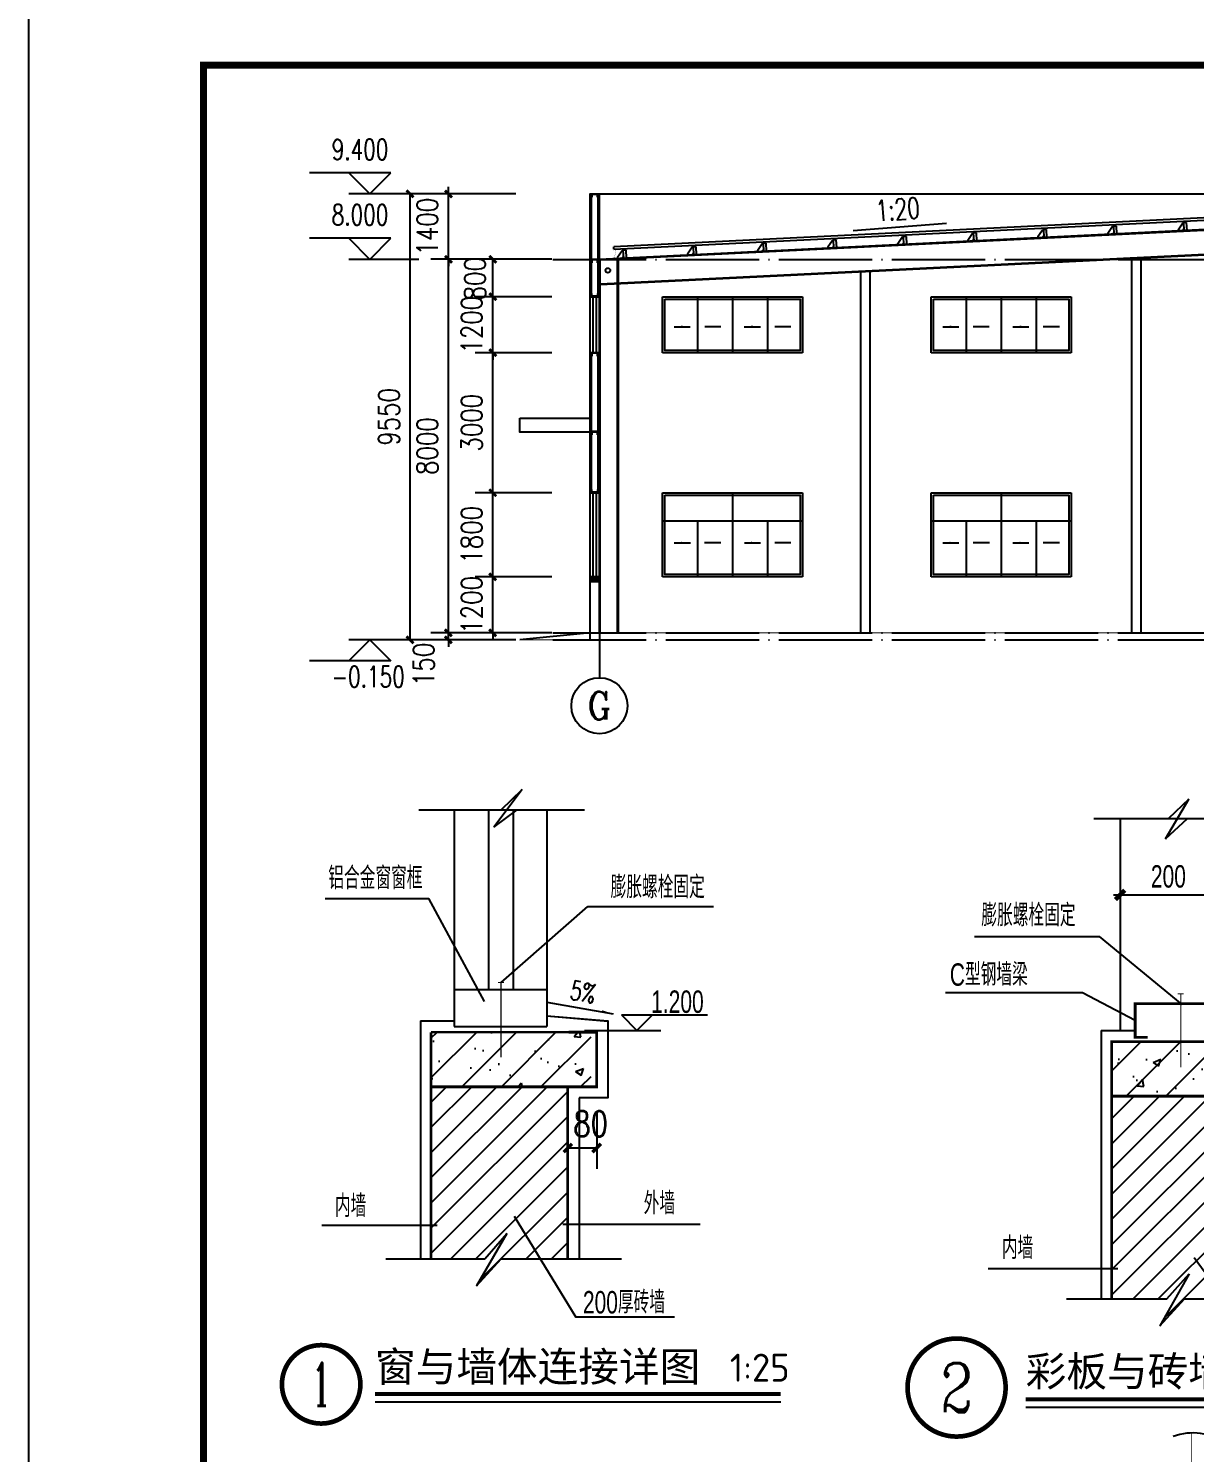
# Model space of a CAD drawing. Extents: x -21908402 to 2004492, y 83987 to 5079726.
# Drawn here: x 1811392 to 1836354, y 115777 to 146275 of the extents above; entities that cross this region are included whole.
import ezdxf
from ezdxf.enums import TextEntityAlignment as Align

# ---------------------------------------------------------------- set-up
doc = ezdxf.new("R2010")
doc.units = 0
doc.header["$LTSCALE"] = 1000
doc.linetypes.add('DOTE', pattern=[2.42, 2, -0.2, 0.02, -0.2])
doc.layers.get('0').update_dxf_attribs({"linetype": 'CONTINUOUS'})
doc.layers.get('DEFPOINTS').update_dxf_attribs({"linetype": 'CONTINUOUS'})
for name, color, linetype in [('0___1', 7, 'CONTINUOUS'), ('3', 123, 'CONTINUOUS'), ('AXIS', 3, 'CONTINUOUS'), ('AXIS_TEXT', 7, 'CONTINUOUS'), ('COLUMN', 9, 'CONTINUOUS'), ('DIM_ELEV', 3, 'CONTINUOUS'), ('DIM_IDEN', 3, 'CONTINUOUS'), ('DIM_LEAD', 3, 'CONTINUOUS'), ('DIM_SYMB', 3, 'CONTINUOUS'), ('DOTE', 1, 'DOTE'), ('E_LINE', 7, 'CONTINUOUS'), ('PUB_DIM', 3, 'CONTINUOUS'), ('PUB_HATCH', 8, 'CONTINUOUS'), ('PUB_TEXT', 7, 'CONTINUOUS'), ('PUB_TITLE', 4, 'CONTINUOUS'), ('WALL', 6, 'CONTINUOUS'), ('WINDOW', 94, 'CONTINUOUS'), ('填充', 8, 'CONTINUOUS')]:
    doc.layers.add(name, color=color, linetype=linetype)
doc.styles.add('_TCH_AXIS', font='COMPLEX', dxfattribs={"bigfont": 'GBCBIG'})
doc.styles.add('_TCH_DIM', font='SIMPLEX', dxfattribs={"bigfont": 'GBCBIG'})
doc.styles.add('_TCH_LABEL', font='COMPLEX', dxfattribs={"bigfont": 'GBCBIG'})
doc.styles.add('CHIN-1', font='')
doc.styles.add('COMPLEX', font='COMPLEX')
doc.styles.add('DIM_FONT', font='simplex.shx', dxfattribs={"width": 0.8})
doc.styles.add('SM', font='SIM08', dxfattribs={"width": 0.7, "height": 5, "bigfont": 'HZTXT'})
doc.styles.get("Standard").update_dxf_attribs({"font": 'tssdeng.shx', "width": 0.7, "bigfont": 'hztxt.shx'})
doc.styles.get('CHIN-1').set_extended_font_data('SimSun')
doc.dimstyles.new('DIMN150', dxfattribs={"dimscale": 1.5, "dimtxt": 300, "dimasz": 100, "dimexe": 250, "dimexo": 300, "dimgap": 150, "dimtad": 1, "dimdec": 0, "dimzin": 0, "dimtxsty": 'DIM_FONT', "dimblk": 'ARCHTICK', "dimcen": 0.09, "dimclrt": 7, "dimazin": 3, "dimtfac": 1, "dimtdec": 0, "dimtix": 1, "dimtmove": 0, "dimatfit": 3, "dimtolj": 1, "dimtzin": 0})
pattern_1 = [(45, (0, 0), (-353.55339, 353.55339), []), (50, (0, 0), (1434.52037, -125.50427), [150, -1650]), (355, (0, 0), (-277.5027, 1504.3843), [120, -1320]), (100.4514, (119.5, -10.5), (1157.01876, 1378.8791), [127.4804, -1402.2842]), (46.1842, (0, 400), (2134.4821, -331.038), [225, -2475]), (96.6356, (177.9, 372.4), (1869.3254, 1948.2357), [191.2206, -2103.426]), (351.1842, (0, 400), (1869.3239, 1948.2372), [180, -1980]), (21, (200, 300), (1193.8141, -805.2378), [150, -1650]), (326, (200, 300), (486.6307, 1450.3001), [120, -1320]), (71.4514, (299.5, 232.9), (1680.44526, 645.061), [127.4804, -1402.2842]), (37.5, (0, 0), (24.31971, 665.78771), [0, -1304, 0, -1340, 0, -1325]), (7.5, (0, 0), (526.13907, 788.82342), [0, -764, 0, -1274, 0, -505]), (327.5, (-446, 0), (1067.64487, -45.10974), [0, -500, 0, -1560, 0, -2070]), (317.5, (-646, 0), (1166.37234, 200.20996), [0, -650, 0, -1036, 0, -1470])]

# ---------------------------------------------------------------- blocks, each defined once
blk = doc.blocks.new('_ARCHTICK')
at = {"color": 0, "linetype": 'BYBLOCK', "const_width": 0.4}
blk.add_lwpolyline([(-0.5, -0.5), (0.5, 0.5)], dxfattribs=at)
blk = doc.blocks.new('*D398')
at = {"layer": 'DEFPOINTS', "color": 0}
for p in [(952016, -2487941), (952532, -2487941), (952532, -2489033)]:
    blk.add_point(p, dxfattribs=at)
at = {"layer": 'PUB_DIM', "color": 0}
for p, q in [((952016, -2488391), (952016, -2489408)), ((952532, -2488391), (952532, -2489408)), ((952016, -2489033), (952532, -2489033))]:
    blk.add_line(p, q, dxfattribs=at)
at = {"layer": 'PUB_DIM', "color": 0, "xscale": 150, "yscale": 150, "zscale": 150, "rotation": 180}
blk.add_blockref('_ARCHTICK', (952016, -2489033), dxfattribs=at)
at = {"layer": 'PUB_DIM', "color": 0, "xscale": 150, "yscale": 150, "zscale": 150}
blk.add_blockref('_ARCHTICK', (952532, -2489033), dxfattribs=at)
at = {"layer": 'PUB_DIM', "color": 7, "insert": (952425, -2488601), "char_height": 450, "attachment_point": 5, "style": 'DIM_FONT'}
blk.add_mtext('\\A1;80', dxfattribs=at)
blk = doc.blocks.new('B')
at = {"layer": '填充'}
h = blk.add_hatch(dxfattribs=at)
h.set_pattern_fill('钢筋混凝土', color=6, scale=200, style=0)
h.set_pattern_definition(pattern_1)
h.paths.add_polyline_path([(963356, -2486947), (960515, -2486947), (960515, -2487919), (963356, -2487919)])
at = {"layer": '3', "color": 6}
for p, q in [((961478, -2483326, 0), (961893, -2482616, 0)), ((961893, -2482616, 0), (961530, -2482963, 0)), ((960197, -2482963, 0), (963218, -2482963, 0)), ((960667, -2482963, 0), (960667, -2486747, 0)), ((961478, -2483326, 0), (961871, -2482963, 0)), ((962548, -2484162, 0), (962548, -2486174, 0)), ((962675, -2485145, 0), (963358, -2484188, 0)), ((963358, -2484188, 0), (964456, -2484188, 0)), ((960552, -2484326, 0), (962829, -2484326, 0)), ((958072, -2485069, 0), (960301, -2485069, 0)), ((961772, -2486284, 0), (960301, -2485069, 0)), ((962852, -2486556, 0), (963484, -2485739, 0)), ((963484, -2485739, 0), (964793, -2485739, 0)), ((959994, -2486074, 0), (957551, -2486074, 0)), ((960935, -2486569, 0), (959994, -2486074, 0)), ((960329, -2486747, 0), (960928, -2486747, 0)), ((960329, -2486747, 0), (960329, -2491536, 0)), ((966572, -2486654, 0), (965266, -2486654, 0)), ((965266, -2486654, 0), (965545, -2486934, 0)), ((965545, -2486934, 0), (965824, -2486654, 0)), ((963630, -2486932, 0), (965793, -2486932, 0)), ((964898, -2487409, 0), (964898, -2486932, 0)), ((964583, -2488077, 0), (963609, -2487195, 0)), ((963626, -2487411, 0), (965072, -2487411, 0)), ((963370, -2487565, 0), (963370, -2489278, 0)), ((960515, -2488326, 0), (960920, -2487921, 0)), ((960515, -2488775, 0), (961369, -2487921, 0)), ((960515, -2489224, 0), (961818, -2487921, 0)), ((960515, -2489673, 0), (962267, -2487921, 0)), ((962956, -2487921, 0), (960515, -2487921, 0)), ((960515, -2490122, 0), (962686, -2487951, 0)), ((962686, -2487951, 0), (962716, -2487921, 0)), ((960515, -2490571, 0), (962956, -2488130, 0)), ((963157, -2488121, 0), (963157, -2491536, 0)), ((966207, -2488077, 0), (964583, -2488077, 0)), ((960515, -2491020, 0), (962956, -2488579, 0)), ((960515, -2491469, 0), (962956, -2489028, 0)), ((962671, -2489111, 0), (963522, -2489111, 0)), ((960897, -2491536, 0), (962956, -2489477, 0)), ((961346, -2491536, 0), (962956, -2489926, 0)), ((961458, -2491873, 0), (962956, -2490375, 0)), ((961987, -2490800, 0), (963170, -2492409, 0)), ((962244, -2491536, 0), (962956, -2490824, 0)), ((958312, -2490995, 0), (960628, -2490995, 0)), ((961898, -2491089, 0), (961376, -2492019, 0)), ((961502, -2491536, 0), (961898, -2491089, 0)), ((962844, -2490995, 0), (964994, -2490995, 0)), ((962693, -2491536, 0), (962956, -2491273, 0)), ((959711, -2491536, 0), (961502, -2491536, 0)), ((961376, -2492019, 0), (961813, -2491536, 0)), ((961813, -2491536, 0), (964019, -2491536, 0)), ((964998, -2492409, 0), (963170, -2492409, 0))]:
    blk.add_line(p, q, dxfattribs=at)
at = {"layer": '3', "color": 6, "elevation": 0}
for points, const_width in [([(962619, -2482958), (962619, -2486770)], 10), ([(962805, -2482958), (962805, -2486770)], 10), ([(960582, -2484409), (960748, -2484243)], 80), ([(962465, -2484409), (962631, -2484243)], 80), ([(961135, -2486894), (961135, -2486869), (960935, -2486869), (960935, -2486269), (962535, -2486269), (962535, -2486869), (962335, -2486869)], 50), ([(961696, -2486094), (961801, -2486094)], 20), ([(961749, -2487405), (961749, -2486094)], 20), ([(962589, -2486228), (962276, -2486228)], 10), ([(962589, -2486783), (962589, -2486228)], 10), ([(962855, -2486599), (962855, -2486511)], 10), ([(962855, -2486556), (962438, -2486554)], 10), ([(962589, -2486783), (963613, -2486928)], 10), ([(960515, -2486947), (960515, -2491536)], 50), ([(960515, -2486947), (962972, -2486947)], 40), ([(962956, -2486947), (963356, -2486947), (963356, -2487919)], 50), ([(963613, -2487408), (963613, -2486928)], 10), ([(964985, -2487008), (964819, -2486842)], 80), ([(963508, -2487409), (963508, -2487232)], 10), ([(964981, -2487492), (964815, -2487326)], 80), ([(963617, -2487406), (963508, -2487406)], 10), ([(962956, -2487919), (962956, -2491536)], 50), ([(962956, -2487919), (963356, -2487919)], 50), ([(962873, -2489194), (963039, -2489028)], 80), ([(963287, -2489194), (963453, -2489028)], 80)]:
    blk.add_lwpolyline(points, dxfattribs=dict(at, const_width=const_width))
at = {"layer": '3', "color": 6, "const_width": 50, "elevation": 0}
blk.add_lwpolyline([(960515, -2486947), (963356, -2486947), (963356, -2487919), (960515, -2487919)], close=True, dxfattribs=at)
at = {"layer": '3', "color": 6, "elevation": 0}
blk.add_lwpolyline([(963157, -2488121), (963556, -2488121), (963556, -2487406)], dxfattribs=at)
at = {"layer": 'DIM_SYMB', "const_width": 70}
blk.add_lwpolyline([(958983, -2493327), (967004, -2493327)], dxfattribs=at)
at = {"layer": 'DIM_SYMB'}
blk.add_lwpolyline([(958983, -2493467), (967004, -2493467)], dxfattribs=at)
at = {"layer": '3', "color": 6, "style": 'SM', "width": 0.7}
for s, height, p in [('墙面板', 400, (963553, -2484012, 0)), ('200', 400, (961216, -2484196, 0)), ('膨胀螺栓固定', 400, (958192, -2484889, 0)), ('自攻螺钉', 400, (963631, -2485577, 0)), ('C型钢墙梁', 400, (957629, -2485948, 0)), ('1.200', 300, (965527, -2486590, 0)), ('窗台收边板', 400, (964834, -2488039, 0)), ('蓝色', 400, (965604, -2488525, 0)), ('80', 400, (963055, -2488924, 0)), ('内墙', 400, (958557, -2490825, 0)), ('外墙', 400, (964214, -2490860, 0)), ('200厚砖墙', 400, (963298, -2492345, 0))]:
    blk.add_text(s, height=height, dxfattribs=at).set_placement(p)
at = {"layer": '3', "color": 6, "style": '_TCH_DIM'}
blk.add_text('50', height=300, rotation=90, dxfattribs=at).set_placement((964732, -2487374, 0))
at = {"layer": 'PUB_TEXT', "style": 'CHIN-1'}
blk.add_text('彩板与砖墙连接详图', height=531.6, dxfattribs=at).set_placement((958983, -2493095))
at = {"layer": 'PUB_TEXT'}
blk.add_text('1:25', height=500, dxfattribs=at).set_placement((966095, -2493107))
blk = doc.blocks.new('C')
at = {"layer": '3', "color": 6}
for p, q in [((971817, -2485250), (972223, -2484921)), ((972223, -2484921), (973319, -2484921)), ((971970, -2487252), (972926, -2485965)), ((972926, -2485965), (974149, -2485965)), ((970673, -2486042), (968939, -2486042)), ((969957, -2486979), (970673, -2486042)), ((971757, -2486635), (974026, -2486635)), ((973860, -2488292), (973860, -2486561)), ((974334, -2487380), (974591, -2487636)), ((970269, -2491904), (970269, -2487629)), ((970269, -2487629), (971069, -2487629)), ((971065, -2487629), (971095, -2487605)), ((971088, -2487657), (971065, -2487627)), ((971068, -2487633), (971098, -2487609)), ((971092, -2487654), (971069, -2487624)), ((971069, -2491904), (971069, -2487629)), ((971071, -2487637), (971101, -2487613)), ((971096, -2487651), (971073, -2487621)), ((971074, -2487640), (971104, -2487617)), ((971100, -2487648), (971077, -2487618)), ((971077, -2487644), (971108, -2487621)), ((971080, -2487648), (971111, -2487625)), ((971104, -2487645), (971081, -2487615)), ((971083, -2487652), (971114, -2487629)), ((971108, -2487642), (971085, -2487612)), ((971086, -2487656), (971117, -2487633)), ((971112, -2487639), (971089, -2487609)), ((971092, -2487631), (971375, -2488081)), ((971116, -2487636), (971093, -2487606)), ((972220, -2487635), (974847, -2487635)), ((971555, -2490046), (971555, -2487872)), ((971999, -2487967), (972099, -2487967)), ((972943, -2489314), (972075, -2487927)), ((972220, -2487967), (974013, -2487967)), ((969997, -2489262), (971375, -2488081)), ((970269, -2488129), (971069, -2488129)), ((970269, -2488129), (971069, -2488129)), ((970619, -2491904), (970619, -2488129)), ((970719, -2491904), (970719, -2488129)), ((972220, -2488182), (974013, -2488182)), ((971921, -2490046), (971921, -2488331)), ((972121, -2490046), (972121, -2488345)), ((968393, -2489262), (969997, -2489262)), ((974468, -2489314), (972943, -2489314)), ((970635, -2490021), (969753, -2491079)), ((971457, -2489909), (972259, -2489909)), ((969753, -2491079), (968721, -2491079)), ((970760, -2491724), (970552, -2492113)), ((970619, -2491904), (970760, -2491724)), ((969966, -2491904), (971363, -2491904)), ((970552, -2492113), (970719, -2491904))]:
    blk.add_line(p, q, dxfattribs=at)
at = {"layer": '3'}
blk.add_line((970619, -2492134), (970619, -2492134), dxfattribs=at)
at = {"layer": '3', "color": 6}
for points, const_width in [([(971577, -2487577), (971577, -2483662)], 10), ([(971577, -2487573), (971951, -2487573), (971951, -2483736)], 10), ([(971537, -2486635), (971538, -2487611)], 30), ([(973925, -2486700), (973788, -2486563)], 40), ([(970070, -2486966), (970070, -2486991), (969870, -2486991), (969870, -2487591), (971470, -2487591), (971470, -2486991), (971270, -2486991)], 50), ([(971401, -2487230), (972007, -2487230)], 20), ([(971985, -2487187), (971985, -2487273)], 20), ([(973925, -2487700), (973788, -2487563)], 40), ([(971530, -2487596), (972106, -2487646)], 30), ([(972082, -2487645), (972101, -2487645), (972101, -2487967), (972001, -2487967), (972001, -2488166), (971925, -2488166), (971925, -2487969)], 30), ([(973927, -2488034), (973790, -2487896)], 40), ([(973927, -2488252), (973790, -2488115)], 40), ([(971489, -2489978), (971626, -2489841)], 40), ([(971852, -2489978), (971989, -2489841)], 40), ([(972052, -2489978), (972189, -2489841)], 40)]:
    blk.add_lwpolyline(points, dxfattribs=dict(at, const_width=const_width))
for centre, radius, start, end in [((971586, -2484612), 950, 50.903, 111.0134), ((971092, -2487631), 26.9, 352.9438, 345.4836)]:
    blk.add_arc(centre, radius, start, end, dxfattribs=at)
at = {"layer": 'DIM_ELEV', "color": 6}
for p, q in [((974590, -2487635), (974290, -2487335)), ((974290, -2487335), (975775, -2487335)), ((974590, -2487635), (974890, -2487335))]:
    blk.add_line(p, q, dxfattribs=at)
at = {"layer": 'DIM_SYMB', "const_width": 70}
blk.add_lwpolyline([(967574, -2493298), (975596, -2493298)], dxfattribs=at)
at = {"layer": 'DIM_SYMB'}
blk.add_lwpolyline([(967574, -2493438), (975596, -2493438)], dxfattribs=at)
at = {"layer": '3', "color": 6, "style": 'SM', "width": 0.7}
for s, p in [('墙面板', (972354, -2484753)), ('C型钢檩条', (969006, -2485897)), ('自攻螺钉', (972948, -2485830)), ('通长密封胶', (968468, -2489104)), ('窗楣收边板', (972978, -2489176)), ('35', (971346, -2489763)), ('20', (971916, -2489763)), ('铝合金窗', (968806, -2490927))]:
    blk.add_text(s, height=400, dxfattribs=at).set_placement(p)
at = {"layer": '3', "color": 6, "style": '_TCH_DIM'}
for s, p in [('100', (973731, -2487451)), ('30', (973731, -2488008)), ('20', (973373, -2488389))]:
    blk.add_text(s, height=300, rotation=90, dxfattribs=at).set_placement(p)
at = {"layer": 'PUB_TEXT', "color": 6, "style": '_TCH_DIM', "width": 0.705882}
for s, p in [('7.200', (974735, -2486798)), ('3.000', (974735, -2487230))]:
    blk.add_text(s, height=297.5, dxfattribs=at).set_placement(p)
at = {"layer": 'PUB_TEXT', "style": 'CHIN-1'}
blk.add_text('板墙与窗连接示意图', height=531.6, dxfattribs=at).set_placement((967574, -2493075))
at = {"layer": 'PUB_TEXT'}
blk.add_text('1:25', height=500, dxfattribs=at).set_placement((974687, -2493078))
blk = doc.blocks.new('HHHHHHHGG')
at = {"layer": 'DIM_SYMB'}
for points in [[(-138605, -148864), (-138805, -148864), (-138805, -148837)], [(-138298, -148864), (-138098, -148864), (-138098, -148837)], [(-137105, -148864), (-137305, -148864), (-137305, -148837)], [(-136798, -148864), (-136598, -148864), (-136598, -148837)]]:
    blk.add_hatch(color=256, dxfattribs=at).paths.add_polyline_path(points)
for points in [[(-138949, -148864), (-138605, -148864)], [(-137954, -148864), (-138298, -148864)], [(-137449, -148864), (-137105, -148864)], [(-136454, -148864), (-136798, -148864)]]:
    blk.add_lwpolyline(points, dxfattribs=at)
at = {"layer": 'WINDOW'}
for p, q in [((-139201, -148218), (-136201, -148218)), ((-139201, -149418), (-139201, -148218)), ((-138451, -148218), (-138451, -149418)), ((-137701, -148218), (-137701, -149418)), ((-136951, -148218), (-136951, -149418)), ((-136201, -148218), (-136201, -149418)), ((-136201, -149418), (-139201, -149418))]:
    blk.add_line(p, q, dxfattribs=at)
blk.add_lwpolyline([(-139151, -148268), (-136251, -148268), (-136251, -149368), (-139151, -149368)], close=True, dxfattribs=at)
blk = doc.blocks.new('GFHHHHHH')
at = {"layer": 'DIM_SYMB'}
for points in [[(-142273, -148692), (-142473, -148692), (-142473, -148666)], [(-141967, -148692), (-141767, -148692), (-141767, -148666)], [(-140773, -148692), (-140973, -148692), (-140973, -148666)], [(-140467, -148692), (-140267, -148692), (-140267, -148666)]]:
    blk.add_hatch(color=256, dxfattribs=at).paths.add_polyline_path(points)
for points in [[(-142617, -148692), (-142273, -148692)], [(-141622, -148692), (-141967, -148692)], [(-141117, -148692), (-140773, -148692)], [(-140122, -148692), (-140467, -148692)]]:
    blk.add_lwpolyline(points, dxfattribs=at)
at = {"layer": 'WINDOW'}
for p, q in [((-142870, -147618), (-139870, -147618)), ((-142870, -149418), (-142870, -147618)), ((-141370, -147618), (-141370, -149418)), ((-139870, -147618), (-139870, -149418)), ((-142870, -148218), (-139870, -148218)), ((-142120, -148218), (-142120, -149418)), ((-140620, -148218), (-140620, -149418)), ((-139870, -149418), (-142870, -149418))]:
    blk.add_line(p, q, dxfattribs=at)
blk.add_lwpolyline([(-142820, -147668), (-139920, -147668), (-139920, -149368), (-142820, -149368)], close=True, dxfattribs=at)
blk = doc.blocks.new('JKL')
at = {"layer": 'DIM_LEAD'}
for p, q in [((1698022, -2193689), (1698032, -2193689)), ((1698022, -2193759), (1698022, -2193689)), ((1698162, -2193759), (1698022, -2193759)), ((1698032, -2193749), (1698032, -2193689)), ((1698152, -2193749), (1698032, -2193749)), ((1698152, -2193689), (1698162, -2193689)), ((1698152, -2193689), (1698152, -2193749)), ((1698162, -2193689), (1698162, -2193759))]:
    blk.add_line(p, q, dxfattribs=at)
blk = doc.blocks.new('14567')
at = {"color": 2}
for p, q in [((1686726, -2189448), (1686796, -2189448)), ((1686726, -2189588), (1686726, -2189448)), ((1686886, -2189588), (1686726, -2189588)), ((1686776, -2189588), (1686776, -2189448)), ((1686803, -2189588), (1686776, -2189552)), ((1686886, -2189568), (1686796, -2189448)), ((1686886, -2189568), (1686886, -2189588))]:
    blk.add_line(p, q, dxfattribs=at)
blk = doc.blocks.new('*D60')
at = {"layer": 'DEFPOINTS', "color": 0}
for p in [(1821331, 134531), (1823048, 134531), (1823048, 133331)]:
    blk.add_point(p, dxfattribs=at)
at = {"layer": 'PUB_DIM', "color": 0}
for p, q in [((1822598, 134531), (1820956, 134531)), ((1821331, 134531), (1821331, 134681)), ((1821331, 133331), (1821331, 134531)), ((1822598, 133331), (1820956, 133331)), ((1821331, 133331), (1821331, 133181))]:
    blk.add_line(p, q, dxfattribs=at)
at = {"layer": 'PUB_DIM', "color": 0, "xscale": 150, "yscale": 150, "zscale": 150}
for p, rotation in [((1821331, 134531), 270), ((1821331, 133331), 90)]:
    blk.add_blockref('_ARCHTICK', p, dxfattribs=dict(at, rotation=rotation))
at = {"layer": 'PUB_DIM', "color": 7, "insert": (1820881, 133931), "char_height": 450, "attachment_point": 5, "rotation": 90, "style": 'DIM_FONT'}
blk.add_mtext('\\A1;1200', dxfattribs=at)
blk = doc.blocks.new('*D61')
at = {"layer": 'DEFPOINTS', "color": 0}
for p in [(1821331, 136331), (1823048, 136331), (1823048, 134531)]:
    blk.add_point(p, dxfattribs=at)
at = {"layer": 'PUB_DIM', "color": 0}
for p, q in [((1822598, 136331), (1820956, 136331)), ((1821331, 134531), (1821331, 136331)), ((1822598, 134531), (1820956, 134531))]:
    blk.add_line(p, q, dxfattribs=at)
at = {"layer": 'PUB_DIM', "color": 0, "xscale": 150, "yscale": 150, "zscale": 150}
for p, rotation in [((1821331, 136331), 90), ((1821331, 134531), 270)]:
    blk.add_blockref('_ARCHTICK', p, dxfattribs=dict(at, rotation=rotation))
at = {"layer": 'PUB_DIM', "color": 7, "insert": (1820881, 135431), "char_height": 450, "attachment_point": 5, "rotation": 90, "style": 'DIM_FONT'}
blk.add_mtext('\\A1;1800', dxfattribs=at)
blk = doc.blocks.new('*D62')
at = {"layer": 'DEFPOINTS', "color": 0}
for p in [(1821331, 139331), (1823048, 139331), (1823048, 136331)]:
    blk.add_point(p, dxfattribs=at)
at = {"layer": 'PUB_DIM', "color": 0}
for p, q in [((1822598, 139331), (1820956, 139331)), ((1821331, 136331), (1821331, 139331)), ((1822598, 136331), (1820956, 136331))]:
    blk.add_line(p, q, dxfattribs=at)
at = {"layer": 'PUB_DIM', "color": 0, "xscale": 150, "yscale": 150, "zscale": 150}
for p, rotation in [((1821331, 139331), 90), ((1821331, 136331), 270)]:
    blk.add_blockref('_ARCHTICK', p, dxfattribs=dict(at, rotation=rotation))
at = {"layer": 'PUB_DIM', "color": 7, "insert": (1820881, 137831), "char_height": 450, "attachment_point": 5, "rotation": 90, "style": 'DIM_FONT'}
blk.add_mtext('\\A1;3000', dxfattribs=at)
blk = doc.blocks.new('*D63')
at = {"layer": 'DEFPOINTS', "color": 0}
for p in [(1821331, 140531), (1823048, 140531), (1823048, 139331)]:
    blk.add_point(p, dxfattribs=at)
at = {"layer": 'PUB_DIM', "color": 0}
for p, q in [((1821331, 140531), (1821331, 140681)), ((1822598, 140531), (1820956, 140531)), ((1821331, 139331), (1821331, 140531)), ((1822598, 139331), (1820956, 139331)), ((1821331, 139331), (1821331, 139181))]:
    blk.add_line(p, q, dxfattribs=at)
at = {"layer": 'PUB_DIM', "color": 0, "xscale": 150, "yscale": 150, "zscale": 150}
for p, rotation in [((1821331, 140531), 270), ((1821331, 139331), 90)]:
    blk.add_blockref('_ARCHTICK', p, dxfattribs=dict(at, rotation=rotation))
at = {"layer": 'PUB_DIM', "color": 7, "insert": (1820881, 139931), "char_height": 450, "attachment_point": 5, "rotation": 90, "style": 'DIM_FONT'}
blk.add_mtext('\\A1;1200', dxfattribs=at)
blk = doc.blocks.new('*D64')
at = {"layer": 'DEFPOINTS', "color": 0}
for p in [(1821331, 141331), (1823048, 141331), (1823048, 140531)]:
    blk.add_point(p, dxfattribs=at)
at = {"layer": 'PUB_DIM', "color": 0}
for p, q in [((1822598, 141331), (1820956, 141331)), ((1821331, 140531), (1821331, 141331)), ((1822598, 140531), (1820956, 140531))]:
    blk.add_line(p, q, dxfattribs=at)
at = {"layer": 'PUB_DIM', "color": 0, "xscale": 150, "yscale": 150, "zscale": 150}
for p, rotation in [((1821331, 141331), 90), ((1821331, 140531), 270)]:
    blk.add_blockref('_ARCHTICK', p, dxfattribs=dict(at, rotation=rotation))
at = {"layer": 'PUB_DIM', "color": 7, "insert": (1820948, 140916), "char_height": 450, "attachment_point": 5, "rotation": 90, "style": 'DIM_FONT'}
blk.add_mtext('\\A1;800', dxfattribs=at)
blk = doc.blocks.new('*D65')
at = {"layer": 'DEFPOINTS', "color": 0}
for p in [(1819559, 142731), (1821535, 142731), (1821535, 133181)]:
    blk.add_point(p, dxfattribs=at)
at = {"layer": 'PUB_DIM', "color": 0}
for p, q in [((1821085, 142731), (1819184, 142731)), ((1819559, 133181), (1819559, 142731)), ((1821085, 133181), (1819184, 133181))]:
    blk.add_line(p, q, dxfattribs=at)
at = {"layer": 'PUB_DIM', "color": 0, "xscale": 150, "yscale": 150, "zscale": 150}
for p, rotation in [((1819559, 142731), 90), ((1819559, 133181), 270)]:
    blk.add_blockref('_ARCHTICK', p, dxfattribs=dict(at, rotation=rotation))
at = {"layer": 'PUB_DIM', "color": 7, "insert": (1819109, 137956), "char_height": 450, "attachment_point": 5, "rotation": 90, "style": 'DIM_FONT'}
blk.add_mtext('\\A1;9550', dxfattribs=at)
blk = doc.blocks.new('*D66')
at = {"layer": 'DEFPOINTS', "color": 0}
for p in [(1820382, 133331), (1822274, 133331), (1822274, 133181)]:
    blk.add_point(p, dxfattribs=at)
at = {"layer": 'PUB_DIM', "color": 0}
for p, q in [((1821824, 133331), (1820007, 133331)), ((1820382, 133331), (1820382, 133481)), ((1820382, 133181), (1820382, 133331)), ((1821824, 133181), (1820007, 133181)), ((1820382, 133181), (1820382, 133031))]:
    blk.add_line(p, q, dxfattribs=at)
at = {"layer": 'PUB_DIM', "color": 0, "xscale": 150, "yscale": 150, "zscale": 150}
for p, rotation in [((1820382, 133331), 270), ((1820382, 133181), 90)]:
    blk.add_blockref('_ARCHTICK', p, dxfattribs=dict(at, rotation=rotation))
at = {"layer": 'PUB_DIM', "color": 7, "insert": (1819851, 132656), "char_height": 450, "attachment_point": 5, "rotation": 90, "style": 'DIM_FONT'}
blk.add_mtext('\\A1;150', dxfattribs=at)
blk = doc.blocks.new('*D67')
at = {"layer": 'DEFPOINTS', "color": 0}
for p in [(1820382, 141331), (1822274, 141331), (1822274, 133331)]:
    blk.add_point(p, dxfattribs=at)
at = {"layer": 'PUB_DIM', "color": 0}
for p, q in [((1821824, 141331), (1820007, 141331)), ((1820382, 133331), (1820382, 141331)), ((1821824, 133331), (1820007, 133331))]:
    blk.add_line(p, q, dxfattribs=at)
at = {"layer": 'PUB_DIM', "color": 0, "xscale": 150, "yscale": 150, "zscale": 150}
for p, rotation in [((1820382, 141331), 90), ((1820382, 133331), 270)]:
    blk.add_blockref('_ARCHTICK', p, dxfattribs=dict(at, rotation=rotation))
at = {"layer": 'PUB_DIM', "color": 7, "insert": (1819932, 137331), "char_height": 450, "attachment_point": 5, "rotation": 90, "style": 'DIM_FONT'}
blk.add_mtext('\\A1;8000', dxfattribs=at)
blk = doc.blocks.new('*D68')
at = {"layer": 'DEFPOINTS', "color": 0}
for p in [(1820382, 142731), (1822274, 142731), (1822274, 141331)]:
    blk.add_point(p, dxfattribs=at)
at = {"layer": 'PUB_DIM', "color": 0}
for p, q in [((1821824, 142731), (1820007, 142731)), ((1820382, 142731), (1820382, 142881)), ((1820382, 141331), (1820382, 142731)), ((1821824, 141331), (1820007, 141331)), ((1820382, 141331), (1820382, 141181))]:
    blk.add_line(p, q, dxfattribs=at)
at = {"layer": 'PUB_DIM', "color": 0, "xscale": 150, "yscale": 150, "zscale": 150}
for p, rotation in [((1820382, 142731), 270), ((1820382, 141331), 90)]:
    blk.add_blockref('_ARCHTICK', p, dxfattribs=dict(at, rotation=rotation))
at = {"layer": 'PUB_DIM', "color": 7, "insert": (1819932, 142031), "char_height": 450, "attachment_point": 5, "rotation": 90, "style": 'DIM_FONT'}
blk.add_mtext('\\A1;1400', dxfattribs=at)
blk = doc.blocks.new('_AXISO')
blk.add_circle((0, 0), 0.5)
at = {"layer": 'AXIS_TEXT', "style": 'COMPLEX', "width": 1.041667}
blk.add_attdef('A', text='', height=0.56, dxfattribs=at).set_placement((-0.25, -0.28), (0.25, -0.28), align=Align.FIT)
blk = doc.blocks.new('A')
at = {"layer": '3'}
blk.add_hatch(color=6, dxfattribs=at).paths.add_polyline_path([(952823.9, -2486636.3), (952626.8, -2486602.2), (952631.4, -2486575.9)])
at = {"layer": '填充'}
h = blk.add_hatch(dxfattribs=at)
h.set_pattern_fill('钢筋混凝土', color=6, scale=200, style=0)
h.set_pattern_definition(pattern_1)
h.paths.add_polyline_path([(952016.2, -2487941.2), (952217, -2487941.2), (952217, -2486966.8), (952032.4, -2486966.8), (949575.2, -2486966.8), (949575.2, -2487941.2)])
h.paths.add_polyline_path([(952217, -2487941.2), (952432.4, -2487941.2), (952432.4, -2486966.8), (952217, -2486966.8)])
at = {"layer": '3', "color": 6}
for p, q in [((951205.1, -2482633.7), (950698.9, -2483310.2)), ((950827.4, -2482996.5), (951205.1, -2482633.7)), ((949361.2, -2482996.5), (952316.8, -2482996.5)), ((949988.1, -2482996.5), (949988.1, -2486866.8)), ((950600, -2482996.5), (950600, -2486205.3)), ((950698.9, -2483310.2), (951113.2, -2482996.5)), ((951041.3, -2482996.5), (951041.3, -2486205.3)), ((951641.2, -2482996.5), (951641.2, -2486866.8)), ((947686.4, -2484583.3), (949538.8, -2484583.3)), ((950529.2, -2486418.2), (949538.8, -2484583.3)), ((950825.8, -2486080.4), (952376.1, -2484720.7)), ((952376.1, -2484720.7), (954616.7, -2484720.7)), ((949988.1, -2486205.3), (951641.2, -2486205.3)), ((949388.5, -2486766.8), (949988.1, -2486766.8)), ((949388.5, -2486766.8), (949388.5, -2491010)), ((951642.3, -2486671.9), (952732.4, -2486767.5)), ((952972.2, -2486655.2), (954509.1, -2486655.2)), ((952972.2, -2486655.2), (953251.4, -2486934.4)), ((953251.4, -2486934.4), (953530.5, -2486655.2)), ((949988.1, -2486866.8), (951641.2, -2486866.8)), ((952315.2, -2486938.9), (953673.7, -2486938.9)), ((949575.2, -2488220.6), (949854.7, -2487941.2)), ((949575.2, -2488669.6), (950303.7, -2487941.2)), ((949575.2, -2489118.6), (950752.7, -2487941.2)), ((949575.2, -2489567.6), (951201.7, -2487941.2)), ((952016.2, -2487941.2, 0), (949575.2, -2487941.2, 0)), ((949575.2, -2490016.7), (951648.5, -2487943.3)), ((951648.5, -2487943.3), (951650.7, -2487941.2)), ((951884.4, -2488156.5), (952016.2, -2488024.7)), ((949575.2, -2490465.7), (951884.4, -2488156.5)), ((952217, -2488141.2), (952217, -2491010)), ((949575.2, -2490914.7), (952016.2, -2488473.7)), ((949928.9, -2491010), (952016.2, -2488922.7)), ((950377.9, -2491010), (952016.2, -2489371.7)), ((950444.3, -2491392.7), (952016.2, -2489820.7)), ((951061.5, -2490249.9), (952158.6, -2492050.4)), ((951275.9, -2491010), (952016.2, -2490269.7)), ((947627.9, -2490408.3), (949688, -2490408.3)), ((950930.5, -2490562.4), (950385.6, -2491492.8)), ((950535, -2491010), (950930.5, -2490562.4)), ((951927.1, -2490392.9), (954380.1, -2490392.9)), ((951724.9, -2491010), (952016.2, -2490718.7)), ((948770.7, -2491010), (950535, -2491010)), ((950385.6, -2491492.8), (950830, -2491010)), ((950830, -2491010), (952976.4, -2491010)), ((953919.7, -2492050.4), (952158.6, -2492050.4))]:
    blk.add_line(p, q, dxfattribs=at)
for points, const_width in [([(950773, -2486080.4), (950877.6, -2486080.4)], 20), ([(950825.8, -2487416.4), (950825.8, -2486080.4)], 20), ([(949575.2, -2486966.8), (949575.2, -2491010)], 50), ([(949575.2, -2486966.8), (952032.4, -2486966.8)], 40), ([(952032.4, -2486966.8), (952532.4, -2486966.8), (952532.4, -2487941.2), (952016.2, -2487941.2)], 50), ([(952016.2, -2487941.2), (949575.2, -2487941.2)], 50), ([(952016.2, -2487941.2), (952016.2, -2491010)], 50)]:
    blk.add_lwpolyline(points, dxfattribs=dict(at, const_width=const_width))
for points in [[(951641.2, -2486431.5), (952823.9, -2486636.3)], [(951642.3, -2486671.9), (952732.4, -2486766.8), (952732.4, -2488141.2), (952217, -2488141.2)]]:
    blk.add_lwpolyline(points, dxfattribs=at)
at = {"layer": 'DIM_SYMB', "color": 3, "const_width": 70}
blk.add_lwpolyline([(948577.8, -2493423.7), (955816.8, -2493423.7)], dxfattribs=at)
at = {"layer": 'DIM_SYMB', "color": 3}
blk.add_lwpolyline([(948577.8, -2493563.7), (955816.8, -2493563.7)], dxfattribs=at)
at = {"layer": '3', "color": 6, "style": 'SM', "width": 0.7}
for s, p in [('铝合金窗窗框', (947743.9, -2484415.5)), ('膨胀螺栓固定', (952781.3, -2484576.9)), ('1.200', (953504.5, -2486621.7)), ('内墙', (947862.7, -2490265.3)), ('外墙', (953371.4, -2490220.1)), ('200厚砖墙', (952286.5, -2491986.2))]:
    blk.add_text(s, height=400, dxfattribs=at).set_placement(p)
at = {"layer": 'PUB_TEXT', "color": 6, "style": '_TCH_DIM', "width": 0.705882}
blk.add_text('5%%%', height=340, rotation=350.1779, dxfattribs=at).set_placement((952039.1, -2486378.6))
at = {"layer": 'PUB_TEXT', "color": 0, "style": 'CHIN-1'}
blk.add_text('窗与墙体连接详图', height=531.65, dxfattribs=at).set_placement((948577.8, -2493201))
at = {"layer": 'PUB_TEXT', "color": 0}
blk.add_text('1:25', height=500, dxfattribs=at).set_placement((954907.9, -2493203.9))
at = {"layer": 'PUB_DIM'}
dim = blk.add_linear_dim(base=(952532.4, -2489032.9), p1=(952016.2, -2487941.2), p2=(952532.4, -2487941.2), angle=360, text='80', dimstyle='DIMN150', dxfattribs=at)
dim.commit()
dim.dimension.update_dxf_attribs({"geometry": '*D398', "text_midpoint": (952425.1, -2488600.9), "dimtype": 161})

msp = doc.modelspace()

# ---------------------------------------------------------------- hatches: boundary and pattern name
at = {"layer": 'COLUMN'}
for points in [[(1823413.6, 134530.7), (1823413.6, 134430.7), (1823473.6, 134490.7), (1823473.6, 134470.7)], [(1823613.6, 134530.7), (1823413.6, 134530.7), (1823473.6, 134470.7), (1823553.6, 134470.7)], [(1823613.6, 134430.7), (1823613.6, 134530.7), (1823553.6, 134470.7), (1823553.6, 134490.7)], [(1823413.6, 134430.7), (1823613.6, 134430.7), (1823553.6, 134490.7), (1823473.6, 134490.7)]]:
    msp.add_hatch(color=256, dxfattribs=at).paths.add_polyline_path(points)
at = {"layer": 'DIM_SYMB'}
msp.add_hatch(color=256, dxfattribs=at).paths.add_polyline_path([(1829045.5, 141943.8), (1829195.1, 141955.6), (1829193.5, 141975.6)])
at = {"layer": 'PUB_HATCH'}
msp.add_hatch(color=256, dxfattribs=at).paths.add_polyline_path([(1823413.6, 134530.7), (1823413.6, 134430.7), (1823613.6, 134430.7), (1823613.6, 134530.7)])

# ---------------------------------------------------------------- linework, layer by layer
msp.add_line((1823921.9, 141546.1), (1823919.5, 141596.1))
for points in [[(1823413.6, 142730.7), (1823413.6, 142730.7), (1858413.6, 142730.7), (1858413.6, 142730.7)], [(1823413.6, 133330.7), (1821913.6, 133180.7)]]:
    msp.add_lwpolyline(points)
at = {"color": 1, "const_width": 4}
msp.add_lwpolyline([(1824036.4, 141551.7), (1823968.1, 141533.3), (1823932.9, 141346.4), (1823628.6, 141330.7), (1823618.1, 141730.7), (1823613.6, 141747.2)], dxfattribs=at)
msp.add_lwpolyline([(1821913.6, 137930.7), (1823413.6, 137930.7), (1823413.6, 137630.7), (1821913.6, 137630.7)], close=True)
at = {"const_width": 20}
msp.add_lwpolyline([(1821913.6, 133180.7), (1823413.6, 133180.7), (1823413.6, 133330.7), (1858413.6, 133330.7), (1858413.6, 133180.7), (1859884.1, 133180.7)], dxfattribs=at)
msp.add_circle((1823794.6, 141094.7), 50)
at = {"layer": 'AXIS'}
msp.add_line((1823613.6, 133891), (1823613.6, 132371.6), dxfattribs=at)
at = {"layer": 'COLUMN'}
for p, q in [((1823413.6, 134530.7), (1823413.6, 134430.7)), ((1823613.6, 134530.7), (1823413.6, 134530.7)), ((1823613.6, 134430.7), (1823613.6, 134530.7)), ((1823413.6, 134430.7), (1823613.6, 134430.7))]:
    msp.add_line(p, q, dxfattribs=at)
at = {"layer": 'DIM_ELEV'}
for p, q in [((1819146.9, 143180.7), (1817404.3, 143180.7)), ((1818696.9, 142730.7), (1818246.9, 143180.7)), ((1818696.9, 142730.7), (1819146.9, 143180.7)), ((1819746.9, 142730.7), (1818246.9, 142730.7)), ((1819146.9, 141780.7), (1817404.3, 141780.7)), ((1818696.9, 141330.7), (1818246.9, 141780.7)), ((1818696.9, 141330.7), (1819146.9, 141780.7)), ((1819746.9, 141330.7), (1818246.9, 141330.7)), ((1818696.9, 133180.7), (1818246.9, 132730.7)), ((1819746.9, 133180.7), (1818246.9, 133180.7)), ((1818696.9, 133180.7), (1819146.9, 132730.7)), ((1819146.9, 132730.7), (1817404.3, 132730.7))]:
    msp.add_line(p, q, dxfattribs=at)
at = {"layer": 'DIM_IDEN', "const_width": 100}
for points in [[(1818496.8, 117237.7, 1), (1816816.8, 117237.7, 1)], [(1832310.7, 117168.6, 1), (1830210.7, 117168.6, 1)]]:
    msp.add_lwpolyline(points, format="xyb", close=True, dxfattribs=at)
at = {"layer": 'DIM_SYMB'}
msp.add_lwpolyline([(1831045.4, 142101.6), (1829045.5, 141943.8)], dxfattribs=at)
at = {"layer": 'DOTE'}
for p, q in [((1822613.6, 141330.7), (1859213.6, 141330.7)), ((1822613.6, 133330.7), (1859213.6, 133330.7)), ((1822613.6, 133180.7), (1859213.6, 133180.7))]:
    msp.add_line(p, q, dxfattribs=at)
at = {"layer": 'E_LINE', "color": 3}
for p, q in [((1823613.6, 133330.7), (1823613.6, 141330.7)), ((1823613.6, 141330.7), (1824013.6, 141330.7)), ((1823623.6, 133330.7), (1823623.6, 141330.7)), ((1823628.6, 133330.7), (1823628.6, 141330.7)), ((1823998.6, 133330.7), (1823998.6, 141330.7)), ((1824003.6, 133330.7), (1824003.6, 141330.7)), ((1824013.6, 141330.7), (1824013.6, 133330.7))]:
    msp.add_line(p, q, dxfattribs=at)
at = {"layer": 'E_LINE'}
msp.add_line((1823613.6, 133330.7), (1824013.6, 133330.7), dxfattribs=at)
for points in [[(1857907.8, 141596.1), (1840913.6, 142431), (1823919.5, 141596.1)], [(1823921.9, 141546.1), (1840913.6, 142381), (1857905.3, 141546.1)]]:
    msp.add_lwpolyline(points, dxfattribs=at)
at = {"layer": 'E_LINE', "color": 3}
for points in [[(1840913.6, 142180.7), (1823613.6, 141330.7)], [(1840914.6, 142160.8), (1823614.6, 141310.8)], [(1840939.6, 141651.4), (1823639.6, 140801.4)], [(1840940.6, 141631.4), (1823640.6, 140781.4)]]:
    msp.add_lwpolyline(points, dxfattribs=at)
at = {"layer": 'PUB_TITLE'}
msp.add_lwpolyline([(1811391.5, 83987.2), (1900491.5, 83987.2), (1900491.5, 146987.2), (1811391.5, 146987.2)], close=True, dxfattribs=at)
at = {"layer": 'PUB_TITLE', "const_width": 150}
msp.add_lwpolyline([(1815141.5, 85487.2), (1898991.5, 85487.2), (1898991.5, 145487.2), (1815141.5, 145487.2)], close=True, dxfattribs=at)
at = {"layer": 'WALL'}
for p, q in [((1823413.6, 140530.7), (1823413.6, 142730.7)), ((1823443.6, 140530.7), (1823443.6, 142730.7)), ((1823583.6, 140530.7), (1823583.6, 142730.7)), ((1823613.6, 140530.7), (1823613.6, 142730.7)), ((1823413.6, 136330.7), (1823413.6, 139330.7)), ((1823443.6, 136330.7), (1823443.6, 139330.7)), ((1823583.6, 136330.7), (1823583.6, 139330.7)), ((1823613.6, 136330.7), (1823613.6, 139330.7)), ((1823613.6, 134530.7), (1823613.6, 133330.7))]:
    msp.add_line(p, q, dxfattribs=at)
for points in [[(1823413.6, 136330.7), (1823413.6, 139330.7)], [(1823413.6, 133180.7), (1823413.6, 134530.7)]]:
    msp.add_lwpolyline(points, dxfattribs=at)
at = {"layer": 'WINDOW'}
msp.add_line((1823413.6, 140530.7), (1823613.6, 140530.7), dxfattribs=at)
for points in [[(1823613.6, 140530.7), (1823613.6, 139329.3), (1823413.6, 139329.3), (1823413.6, 140530.7)], [(1823547.6, 140530.7), (1823547.6, 139329.3), (1823479.6, 139329.3), (1823479.6, 140530.7)]]:
    msp.add_lwpolyline(points, dxfattribs=at)
for points in [[(1823413.6, 136330.7), (1823613.6, 136330.7), (1823613.6, 134530.7), (1823413.6, 134530.7)], [(1823479.6, 136330.7), (1823547.6, 136330.7), (1823547.6, 134530.7), (1823479.6, 134530.7)]]:
    msp.add_lwpolyline(points, close=True, dxfattribs=at)
at = {"layer": '填充'}
for p, q in [((1835013.6, 133330.7), (1835013.6, 141340.2)), ((1835213.6, 133330.7), (1835213.6, 141350)), ((1829213.6, 133330.7), (1829213.6, 141055.2)), ((1829413.6, 133330.7), (1829413.6, 141065))]:
    msp.add_line(p, q, dxfattribs=at)

# ---------------------------------------------------------------- block references
at = {"xscale": -1, "rotation": 180}
for p in [(125421.3, -2051030), (125421.3, -2052430), (125421.3, -2054430), (125421.3, -2056116.8)]:
    msp.add_blockref('JKL', p, dxfattribs=at)
at = {"xscale": -1.199999999579631, "yscale": 1.2000000002663, "zscale": 1.200000000000728, "rotation": 2.812848560285355}
for p in [(3722884.2, 2865323), (3724384.2, 2865396.7), (3725884.2, 2865470.4), (3727384.2, 2865544.1), (3728884.2, 2865617.8), (3716884.2, 2865028.2), (3718384.2, 2865101.9), (3719884.2, 2865175.6), (3721384.2, 2865249.3)]:
    msp.add_blockref('14567', p, dxfattribs=at)
for name, p in [('JKL', (125421.3, 2334290)), ('HHHHHHHGG', (1964165.1, 288748.9)), ('HHHHHHHGG', (1969915.1, 288748.9)), ('JKL', (125421.3, 2330090)), ('GFHHHHHH', (1967833.3, 283948.9)), ('GFHHHHHH', (1973583.3, 283948.9))]:
    msp.add_blockref(name, p)
at = {"xscale": 1.199999999254942, "yscale": 1.200000000186265, "zscale": 1.199999999995634}
for name, p in [('B', (681960.5, 3108911.5, 0)), ('C', (670402.6, 3096590.5))]:
    msp.add_blockref(name, p, dxfattribs=at)
at = {"layer": '0___1', "xscale": 1.199999999254942, "yscale": 1.200000000186265, "zscale": 1.199999999995634}
msp.add_blockref('A', (680516.7, 3109139.3), dxfattribs=at)
at = {"layer": 'AXIS'}
ref = msp.add_blockref('_AXISO', (1823613.6, 131771.6), dxfattribs=dict(at, xscale=1200, yscale=1200, zscale=1200))
ref.add_attrib('A', 'G', dxfattribs={"layer": 'AXIS_TEXT', "height": 594.7, "style": '_TCH_AXIS'}).set_placement((1823358.7, 131474.3), (1823868.5, 131474.3), align=Align.FIT)

# ---------------------------------------------------------------- texts
at = {"layer": 'PUB_TEXT', "style": '_TCH_DIM', "width": 0.705882}
for s, p in [('9.400', (1817881.4, 143461)), ('8.000', (1817881.4, 142061)), ('-0.150', (1817881.4, 132171))]:
    msp.add_text(s, height=446.25, dxfattribs=at).set_placement(p)
msp.add_text('1:20', height=446.25, rotation=4.50955, dxfattribs=at).set_placement((1829547.1, 142141.4))
at = {"layer": 'PUB_TEXT', "style": '_TCH_LABEL'}
for s, height, p, p2 in [('1', 926.5, (1817458.3, 116774.4), (1817855.3, 116774.4)), ('2', 1048.4, (1830911.3, 116644.4), (1831610.2, 116644.4))]:
    msp.add_text(s, height=height, dxfattribs=at).set_placement(p, p2, align=Align.FIT)

# ---------------------------------------------------------------- dimensions: what is measured, and where the dimension line sits
at = {"layer": 'PUB_DIM'}
for p1, p2, distance, picture, middle in [((1821535, 133180.7), (1821535, 142730.7), 1975.8, '*D65', (1819109.2, 137955.7)), ((1822273.8, 141330.7), (1822273.8, 142730.7), 1891.5, '*D68', (1819932.3, 142030.7)), ((1822273.8, 133330.7), (1822273.8, 141330.7), 1891.5, '*D67', (1819932.3, 137330.7)), ((1823048.1, 139330.7), (1823048.1, 140530.7), 1717.4, '*D63', (1820880.7, 139930.7)), ((1823048.1, 136330.7), (1823048.1, 139330.7), 1717.4, '*D62', (1820880.7, 137830.7)), ((1823048.1, 134530.7), (1823048.1, 136330.7), 1717.4, '*D61', (1820880.7, 135430.7)), ((1823048.1, 133330.7), (1823048.1, 134530.7), 1717.4, '*D60', (1820880.7, 133930.7))]:
    dim = msp.add_aligned_dim(p1=p1, p2=p2, distance=distance, dimstyle='DIMN150', dxfattribs=at)
    dim.commit()
    dim.dimension.update_dxf_attribs({"geometry": picture, "text_midpoint": middle})
for base, p1, p2, picture, middle in [((1821330.7, 141330.7), (1823048.1, 140530.7), (1823048.1, 141330.7), '*D64', (1820948.1, 140916.4)), ((1820382.3, 133330.7), (1822273.8, 133180.7), (1822273.8, 133330.7), '*D66', (1819850.7, 132655.7))]:
    dim = msp.add_linear_dim(base=base, p1=p1, p2=p2, angle=90, dimstyle='DIMN150', dxfattribs=at)
    dim.commit()
    dim.dimension.update_dxf_attribs({"geometry": picture, "text_midpoint": middle, "dimtype": 129})

doc.saveas('drawing.dxf')
